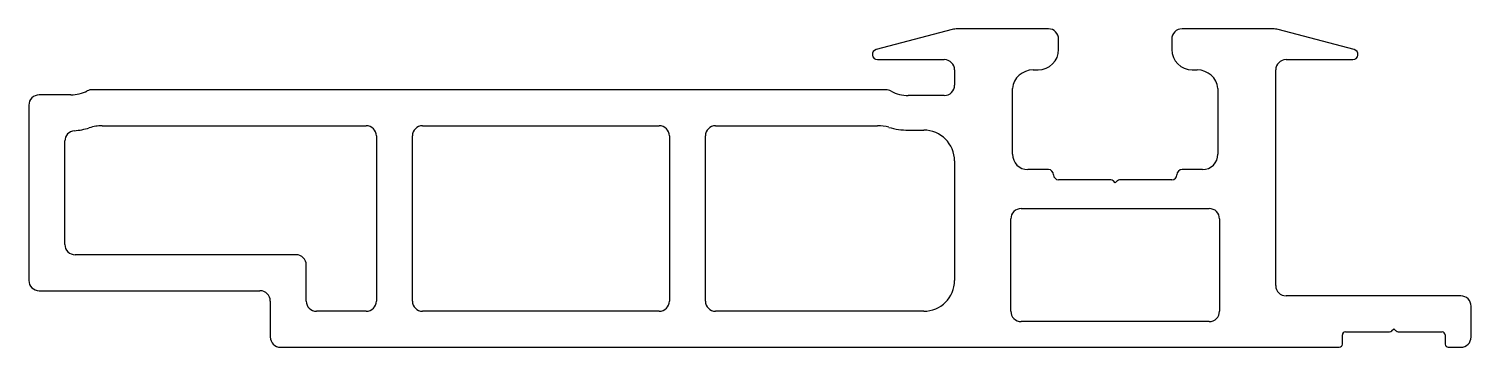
# Model space of a CAD drawing. Extents: x 5 to 145, y 5 to 36.
import ezdxf

# ---------------------------------------------------------------- set-up
doc = ezdxf.new("R2010")
doc.units = 0
doc.layers.get('0').update_dxf_attribs({"linetype": 'CONTINUOUS'})

msp = doc.modelspace()

# ---------------------------------------------------------------- linework, layer by layer
for p, q in [((94.43, 36.04), (87.04, 34.09)), ((103.79, 36.1), (94.94, 36.1)), ((104.79, 34.1), (104.79, 35.1)), ((115.79, 35.1), (115.79, 34.1)), ((125.64, 36.1), (116.79, 36.1)), ((133.54, 34.09), (126.15, 36.04)), ((87.17, 33.1), (93.67, 33.1)), ((126.91, 33.1), (133.41, 33.1)), ((94.67, 32.1), (94.67, 30.61)), ((102.3, 32.1), (102.79, 32.1)), ((117.79, 32.1), (118.28, 32.1)), ((125.91, 11.1), (125.91, 32.1)), ((8.72, 29.67), (5.63, 29.67)), ((87.99, 30.17), (10.83, 30.17)), ((93.67, 29.61), (90.17, 29.61)), ((100.3, 23.9), (100.3, 30.3)), ((120.28, 30.3), (120.28, 23.9)), ((4.63, 28.67), (4.63, 11.6)), ((11.77, 26.67), (37.43, 26.67)), ((42.93, 26.67), (65.93, 26.67)), ((71.43, 26.67), (87.17, 26.67)), ((38.43, 25.67), (38.43, 9.6)), ((41.93, 9.6), (41.93, 25.67)), ((66.93, 25.67), (66.93, 9.6)), ((70.43, 9.6), (70.43, 25.67)), ((90.17, 26.24), (91.67, 26.24)), ((8.13, 15.1), (8.13, 25.18)), ((94.67, 23.24), (94.67, 11.6)), ((103.79, 22.4), (101.8, 22.4)), ((109.87, 21.4), (104.79, 21.4)), ((110.29, 21.1), (110.08, 21.32)), ((110.5, 21.32), (110.29, 21.1)), ((115.79, 21.4), (110.72, 21.4)), ((118.78, 22.4), (116.79, 22.4)), ((101.14, 18.6), (119.44, 18.6)), ((100.14, 8.6), (100.14, 17.6)), ((120.44, 17.6), (120.44, 8.6)), ((30.61, 14.1), (9.13, 14.1)), ((31.61, 9.6), (31.61, 13.1)), ((5.63, 10.6), (27.11, 10.6)), ((143.91, 10.1), (126.91, 10.1)), ((28.11, 9.6), (28.11, 6.1)), ((37.43, 8.6), (32.61, 8.6)), ((65.93, 8.6), (42.93, 8.6)), ((91.67, 8.6), (71.43, 8.6)), ((144.91, 6.1), (144.91, 9.1)), ((119.44, 7.6), (101.14, 7.6)), ((132.39, 5.4), (132.39, 6.3)), ((132.69, 6.6), (136.97, 6.6)), ((137.18, 6.69), (137.39, 6.9)), ((137.39, 6.9), (137.6, 6.69)), ((137.82, 6.6), (142.09, 6.6)), ((142.39, 6.3), (142.39, 5.4)), ((29.11, 5.1), (132.09, 5.1)), ((142.69, 5.1), (143.91, 5.1))]:
    msp.add_line(p, q)
for centre, radius, start, end in [((94.94, 34.1), 2, 90, 104.7926), ((103.79, 35.1), 1, 0, 90), ((116.79, 35.1), 1, 90, 180), ((125.64, 34.1), 2, 75.2074, 90), ((87.17, 33.6), 0.5, 104.7926, 270), ((102.79, 34.1), 2, 270, 360), ((117.79, 34.1), 2, 180, 270), ((133.41, 33.6), 0.5, 270, 75.2074), ((93.67, 32.1), 1, 0, 90), ((126.91, 32.1), 1, 90, 180), ((102.3, 30.09), 2.01, 90, 174.2077), ((118.28, 30.09), 2.01, 5.7923, 90), ((5.63, 28.67), 1, 90, 180), ((8.72, 33.11), 3.44, 270, 297.5877), ((10.78, 29.1), 1.07, 87.2558, 116.2635), ((87.99, 29.11), 1.06, 61.1813, 90), ((90.17, 33.07), 3.46, 241.1813, 270), ((93.67, 30.61), 1, 270, 0), ((11.77, 22.62), 4.04, 90, 108.2479), ((37.43, 25.67), 1, 0, 90), ((42.93, 25.67), 1, 90, 180), ((65.93, 25.67), 1, 0, 90), ((71.43, 25.67), 1, 90, 180), ((87.17, 22.7), 3.97, 73.8292, 90), ((9.13, 25.18), 1, 93.9665, 180), ((8.65, 32.07), 5.9, 273.9665, 288.2479), ((90.17, 33.07), 6.83, 253.8292, 270), ((91.67, 23.24), 3, 0, 90), ((101.8, 23.9), 1.5, 180, 270), ((118.78, 23.9), 1.5, 270, 0), ((103.79, 21.9), 0.5, 0, 90), ((104.79, 21.9), 0.5, 180, 270), ((109.87, 21.1), 0.3, 45, 90), ((110.72, 21.1), 0.3, 90, 135), ((115.79, 21.9), 0.5, 270, 0), ((116.79, 21.9), 0.5, 90, 180), ((101.14, 17.6), 1, 90, 180), ((119.44, 17.6), 1, 0, 90), ((9.13, 15.1), 1, 180, 270), ((30.61, 13.1), 1, 0, 90), ((5.63, 11.6), 1, 180, 270), ((91.67, 11.6), 3, 270, 360), ((27.11, 9.6), 1, 0, 90), ((126.91, 11.1), 1, 180, 270), ((143.91, 9.1), 1, 0, 90), ((32.61, 9.6), 1, 180, 270), ((37.43, 9.6), 1, 270, 360), ((42.93, 9.6), 1, 180, 270), ((65.93, 9.6), 1, 270, 360), ((71.43, 9.6), 1, 180, 270), ((101.14, 8.6), 1, 180, 270), ((119.44, 8.6), 1, 270, 360), ((29.11, 6.1), 1, 180, 270), ((132.69, 6.3), 0.3, 90, 180), ((136.97, 6.9), 0.3, 270, 315), ((137.82, 6.9), 0.3, 225, 270), ((142.09, 6.3), 0.3, 0, 90), ((143.91, 6.1), 1, 270, 360), ((132.09, 5.4), 0.3, 270, 360), ((142.69, 5.4), 0.3, 180, 270)]:
    msp.add_arc(centre, radius, start, end)

doc.saveas('drawing.dxf')
